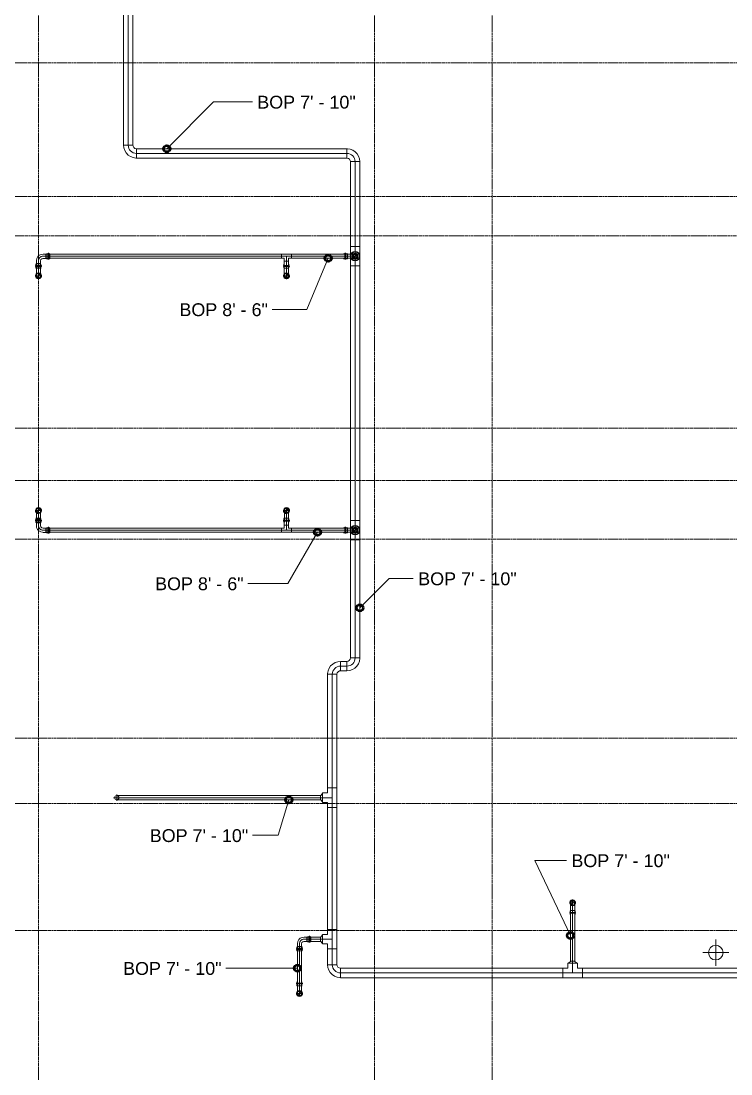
# Model space of a CAD drawing. Header units: inches. Extents: x -3648 to 241, y -496 to 1784.
# Drawn here: x -1913.3 to -1695.8, y 295 to 617.8 of the extents above; entities that cross this region are included whole.
import ezdxf

# ---------------------------------------------------------------- set-up
doc = ezdxf.new("R2010")
doc.units = ezdxf.units.IN
doc.header["$MEASUREMENT"] = 0
doc.linetypes.add('Grid Line', pattern=[0.875, 0.5, -0.125, 0.125, -0.125])
for name, color, linetype, lineweight in [('G-ANNO-DIMS', 251, 'Continuous', 9), ('P-PIPE', 1, 'Continuous', 9), ('P-PIPE-CNTR', 1, 'Continuous', 9), ('S-GRID', 8, 'Continuous', 9)]:
    doc.layers.add(name, color=color, linetype=linetype, lineweight=lineweight)
doc.styles.add('Arial', font='arial.ttf', dxfattribs={"height": 3.934132})

# ---------------------------------------------------------------- blocks, each defined once
blk = doc.blocks.new('Victaulic-VicPress316-Elbow 90-45deg Style P568_P571 - Standard-V2-THIRD LEVEL')
at = {"layer": 'P-PIPE'}
for p, q in [((-3203.81, 730.05), (-3203.81, 729.6)), ((-3203.7, 731.1), (-3203.7, 730.16)), ((-3203.7, 730.27), (-3203.7, 728.97)), ((-3203.05, 730.16), (-3203.7, 730.16)), ((-3203.7, 730.16), (-3203.05, 730.16)), ((-3203.05, 732.49), (-3203.05, 732.49)), ((-3203.05, 732.49), (-3203.05, 731.1)), ((-3203.05, 731.1), (-3203.05, 730.16)), ((-3203.05, 730.27), (-3203.05, 730.27)), ((-3203.05, 730.27), (-3203.05, 730.27)), ((-3202.39, 730.16), (-3203.05, 730.16)), ((-3203.05, 730.16), (-3202.39, 730.16)), ((-3203.05, 729.6), (-3203.05, 729.6)), ((-3203.05, 729.6), (-3203.05, 729.6)), ((-3202.39, 730.16), (-3202.39, 731.1)), ((-3202.39, 728.97), (-3202.39, 730.27)), ((-3202.28, 729.6), (-3202.28, 730.05)), ((-3203.81, 729.31), (-3203.81, 728.97)), ((-3203.05, 729.31), (-3203.05, 729.31)), ((-3203.05, 729.31), (-3203.05, 729.31)), ((-3203.05, 728.97), (-3203.05, 728.97)), ((-3203.05, 728.97), (-3203.05, 728.97)), ((-3203.05, 728.97), (-3203.05, 728.97)), ((-3203.05, 728.97), (-3203.05, 728.97)), ((-3202.28, 728.97), (-3202.28, 729.31))]:
    blk.add_line(p, q, dxfattribs=at)
at = {"layer": 'P-PIPE', "flags": 128}
for points in [[(-3203.05, 733.4), (-3203.45, 733.31), (-3203.76, 733.05), (-3203.94, 732.68), (-3203.93, 732.27), (-3203.75, 731.91), (-3203.42, 731.66), (-3203.05, 731.58)], [(-3203.05, 733.26), (-3203.41, 733.16), (-3203.69, 732.91), (-3203.81, 732.56), (-3203.75, 732.19), (-3203.52, 731.89), (-3203.18, 731.74), (-3203.05, 731.72)], [(-3203.05, 731.58), (-3202.65, 731.67), (-3202.33, 731.93), (-3202.15, 732.3), (-3202.16, 732.71), (-3202.35, 733.07), (-3202.67, 733.32), (-3203.05, 733.4)], [(-3203.05, 731.72), (-3202.68, 731.82), (-3202.41, 732.07), (-3202.28, 732.42), (-3202.34, 732.79), (-3202.57, 733.09), (-3202.91, 733.24), (-3203.05, 733.26)], [(-3203.81, 729.31), (-3203.93, 729.38), (-3203.94, 729.51), (-3203.83, 729.6), (-3203.81, 729.6)], [(-3203.81, 730.05), (-3203.72, 730.25), (-3203.7, 730.27)], [(-3203.81, 729.6), (-3203.72, 729.6), (-3203.47, 729.6), (-3203.11, 729.6), (-3203.05, 729.6)], [(-3203.05, 729.6), (-3203.41, 729.6), (-3203.69, 729.6), (-3203.81, 729.6), (-3203.81, 729.6)], [(-3203.7, 732.49), (-3203.7, 732.4), (-3203.7, 732.13), (-3203.7, 731.73), (-3203.7, 731.24), (-3203.7, 731.1)], [(-3202.28, 729.6), (-3202.37, 729.6), (-3202.62, 729.6), (-3202.98, 729.6), (-3203.05, 729.6)], [(-3203.05, 729.6), (-3202.68, 729.6), (-3202.41, 729.6), (-3202.28, 729.6), (-3202.28, 729.6)], [(-3202.39, 731.1), (-3202.39, 731.6), (-3202.39, 732.03), (-3202.39, 732.34), (-3202.39, 732.48), (-3202.39, 732.49)], [(-3202.39, 730.27), (-3202.28, 730.08), (-3202.28, 730.05)], [(-3202.28, 729.6), (-3202.16, 729.53), (-3202.15, 729.39), (-3202.26, 729.31), (-3202.28, 729.31)], [(-3203.81, 729.31), (-3203.72, 729.31), (-3203.47, 729.31), (-3203.11, 729.31), (-3203.05, 729.31)], [(-3203.05, 729.31), (-3203.41, 729.31), (-3203.69, 729.31), (-3203.81, 729.31), (-3203.81, 729.31)], [(-3202.28, 729.31), (-3202.37, 729.31), (-3202.62, 729.31), (-3202.98, 729.31), (-3203.05, 729.31)], [(-3203.05, 729.31), (-3202.68, 729.31), (-3202.41, 729.31), (-3202.28, 729.31), (-3202.28, 729.31)]]:
    blk.add_lwpolyline(points, dxfattribs=at)
at = {"layer": 'P-PIPE'}
for radius, start, end in [(0.767, 90, 270), (0.767, 90, 270), (0.767, 90, 270), (0.658, 90, 270), (0.658, 90, 270), (0.658, 90, 180), (0.766, 270, 90), (0.766, 270, 90), (0.766, 270, 90), (0.658, 270, 90), (0.657, 270, 90), (0.658, 0, 90), (0.658, 180, 270), (0.658, 270, 0)]:
    blk.add_arc((-3203.05, 732.49), radius, start, end, dxfattribs=at)
blk = doc.blocks.new('Elbow - Welded - Generic - Standard-1127339-THIRD LEVEL')
at = {"layer": 'P-PIPE'}
for p, q in [((-2.52, -1.44), (-2.52, 1.44)), ((-2.52, 1.44), (-2.52, -1.44)), ((1.44, 2.52), (-1.44, 2.52)), ((-1.44, 2.52), (1.44, 2.52))]:
    blk.add_line(p, q, dxfattribs=at)
at = {"layer": 'P-PIPE', "flags": 128}
for points in [[(-1.44, 2.52), (-1.53, 2.08), (-1.79, 1.72), (-2.18, 1.49), (-2.52, 1.44)], [(-2.52, -1.44), (-1.67, -1.34), (-0.85, -1.07), (-0.12, -0.62), (0.51, -0.03), (0.99, 0.68), (1.3, 1.48), (1.43, 2.33), (1.44, 2.52)]]:
    blk.add_lwpolyline(points, dxfattribs=at)
blk = doc.blocks.new('Transition - Generic - Plumbing-CW-1127470-THIRD LEVEL')
at = {"layer": 'P-PIPE'}
for radius, start, end in [(1.31, 90, 270), (0.563, 90, 270), (1.31, 270, 90), (0.562, 270, 90)]:
    blk.add_arc((-1810.95, 461.74), radius, start, end, dxfattribs=at)
blk = doc.blocks.new('Victaulic-VicPress316-Elbow 90-45deg Style P568_P571 - Standard-V1-THIRD LEVEL')
at = {"layer": 'P-PIPE'}
for p, q in [((-0.77, 3.52), (-0.77, 3.18)), ((0.77, 3.52), (-0.77, 3.52)), ((-0.77, 3.52), (0.77, 3.52)), ((-0.66, 3.52), (-0.66, 2.22)), ((-0.66, 3.52), (0.66, 3.52)), ((0.66, 3.52), (-0.66, 3.52)), ((0.66, 2.22), (0.66, 3.52)), ((0.77, 3.18), (0.77, 3.52)), ((-3.18, 0.77), (-3.52, 0.77)), ((-3.52, 0.77), (-3.52, -0.77)), ((-3.52, -0.77), (-3.52, 0.77)), ((-2.22, 0.66), (-3.52, 0.66)), ((-3.52, -0.66), (-3.52, 0.66)), ((-3.52, 0.66), (-3.52, -0.66)), ((-3.18, -0.77), (-3.18, 0.77)), ((-3.18, 0.77), (-3.18, -0.77)), ((-2.44, 0.77), (-2.89, 0.77)), ((-2.89, -0.77), (-2.89, 0.77)), ((-2.89, 0.77), (-2.89, -0.77)), ((-1.39, 0.66), (-2.33, 0.66)), ((-2.33, 0), (-2.33, 0.66)), ((-2.33, 0.66), (-2.33, 0)), ((-2.22, -0.66), (-2.22, 0.66)), ((-2.22, 0.66), (-2.22, -0.66)), ((-0.77, 3.18), (0.77, 3.18)), ((0.77, 3.18), (-0.77, 3.18)), ((-0.77, 2.89), (-0.77, 2.44)), ((-0.77, 2.89), (0.77, 2.89)), ((0.77, 2.89), (-0.77, 2.89)), ((-0.66, 2.33), (-0.66, 1.39)), ((0, 2.33), (-0.66, 2.33)), ((-0.66, 2.33), (0, 2.33)), ((-0.66, 2.22), (0.66, 2.22)), ((0.66, 2.22), (-0.66, 2.22)), ((0, 2.33), (0.66, 2.33)), ((0.66, 2.33), (0, 2.33)), ((0, 1.39), (0, 2.33)), ((0.66, 1.39), (0.66, 2.33)), ((0.77, 2.44), (0.77, 2.89)), ((-3.52, -0.66), (-2.22, -0.66)), ((-3.52, -0.77), (-3.18, -0.77)), ((-2.89, -0.77), (-2.44, -0.77)), ((-2.33, 0), (-2.33, -0.66)), ((-2.33, -0.66), (-2.33, 0)), ((-1.39, 0), (-2.33, 0)), ((-2.33, -0.66), (-1.39, -0.66))]:
    blk.add_line(p, q, dxfattribs=at)
at = {"layer": 'P-PIPE', "flags": 128}
for points in [[(-3.18, 0.77), (-3.11, 0.89), (-2.98, 0.9), (-2.89, 0.79), (-2.89, 0.77)], [(-3.18, 0.77), (-3.18, 0.67), (-3.18, 0.42), (-3.18, 0.07), (-3.18, -0.3), (-3.18, -0.6), (-3.18, -0.75), (-3.18, -0.77)], [(-3.18, -0.77), (-3.18, -0.67), (-3.18, -0.42), (-3.18, -0.07), (-3.18, 0.3), (-3.18, 0.6), (-3.18, 0.75), (-3.18, 0.77)], [(-2.89, -0.77), (-2.89, -0.67), (-2.89, -0.42), (-2.89, -0.07), (-2.89, 0.3), (-2.89, 0.6), (-2.89, 0.75), (-2.89, 0.77)], [(-2.89, 0.77), (-2.89, 0.67), (-2.89, 0.42), (-2.89, 0.07), (-2.89, -0.3), (-2.89, -0.6), (-2.89, -0.75), (-2.89, -0.77)], [(-2.44, 0.77), (-2.24, 0.68), (-2.22, 0.66)], [(-0.66, 1.39), (-0.75, 1.04), (-1, 0.77), (-1.35, 0.66), (-1.39, 0.66)], [(-1.39, -0.66), (-0.78, -0.56), (-0.23, -0.29), (0.22, 0.13), (0.53, 0.67), (0.65, 1.27), (0.66, 1.39)], [(-0.77, 2.89), (-0.89, 2.96), (-0.9, 3.1), (-0.79, 3.18), (-0.77, 3.18)], [(0.77, 3.18), (0.67, 3.18), (0.42, 3.18), (0.07, 3.18), (-0.3, 3.18), (-0.6, 3.18), (-0.75, 3.18), (-0.77, 3.18)], [(-0.77, 3.18), (-0.67, 3.18), (-0.42, 3.18), (-0.07, 3.18), (0.3, 3.18), (0.6, 3.18), (0.75, 3.18), (0.77, 3.18)], [(-0.77, 2.89), (-0.67, 2.89), (-0.42, 2.89), (-0.07, 2.89), (0.3, 2.89), (0.6, 2.89), (0.75, 2.89), (0.77, 2.89)], [(0.77, 2.89), (0.67, 2.89), (0.42, 2.89), (0.07, 2.89), (-0.3, 2.89), (-0.6, 2.89), (-0.75, 2.89), (-0.77, 2.89)], [(-0.66, 2.22), (-0.77, 2.41), (-0.77, 2.44)], [(0.77, 2.44), (0.68, 2.24), (0.66, 2.22)], [(0.77, 3.18), (0.89, 3.11), (0.9, 2.98), (0.79, 2.89), (0.77, 2.89)], [(-2.89, -0.77), (-2.96, -0.89), (-3.1, -0.9), (-3.18, -0.79), (-3.18, -0.77)], [(-2.22, -0.66), (-2.41, -0.77), (-2.44, -0.77)]]:
    blk.add_lwpolyline(points, dxfattribs=at)
at = {"layer": 'P-PIPE'}
blk.add_arc((-1.39, 1.39), 1.39, 270, 0, dxfattribs=at)
blk = doc.blocks.new('Victaulic-VicPress316-Elbow 90-45deg Style P568_P571 - Standard-523083-THIRD LEVEL')
at = {"layer": 'P-PIPE'}
for p, q in [((-3178.28, 1233.46), (-3178.28, 1232.52)), ((-3177.63, 1234.85), (-3177.63, 1234.85)), ((-3177.63, 1233.46), (-3177.63, 1234.85)), ((-3177.63, 1233.46), (-3177.63, 1232.52)), ((-3176.97, 1232.52), (-3176.97, 1233.46)), ((-3178.39, 1232.42), (-3178.39, 1231.96)), ((-3178.39, 1231.67), (-3178.39, 1231.33)), ((-3178.28, 1232.63), (-3178.28, 1231.33)), ((-3178.28, 1232.52), (-3177.63, 1232.52)), ((-3177.63, 1232.52), (-3178.28, 1232.52)), ((-3177.63, 1232.63), (-3177.63, 1232.63)), ((-3177.63, 1232.63), (-3177.63, 1232.63)), ((-3177.63, 1232.52), (-3176.97, 1232.52)), ((-3176.97, 1232.52), (-3177.63, 1232.52)), ((-3177.63, 1231.96), (-3177.63, 1231.96)), ((-3177.63, 1231.96), (-3177.63, 1231.96)), ((-3177.63, 1231.67), (-3177.63, 1231.67)), ((-3177.63, 1231.67), (-3177.63, 1231.67)), ((-3177.63, 1231.33), (-3177.63, 1231.33)), ((-3177.63, 1231.33), (-3177.63, 1231.33)), ((-3177.63, 1231.33), (-3177.63, 1231.33)), ((-3177.63, 1231.33), (-3177.63, 1231.33)), ((-3176.97, 1231.33), (-3176.97, 1232.63)), ((-3176.86, 1231.96), (-3176.86, 1232.42)), ((-3176.86, 1231.33), (-3176.86, 1231.67))]:
    blk.add_line(p, q, dxfattribs=at)
at = {"layer": 'P-PIPE', "flags": 128}
for points in [[(-3177.63, 1235.77), (-3178.02, 1235.67), (-3178.34, 1235.42), (-3178.52, 1235.05), (-3178.51, 1234.64), (-3178.32, 1234.27), (-3178, 1234.02), (-3177.63, 1233.94)], [(-3177.63, 1235.62), (-3177.99, 1235.53), (-3178.27, 1235.28), (-3178.39, 1234.92), (-3178.33, 1234.55), (-3178.1, 1234.25), (-3177.76, 1234.1), (-3177.63, 1234.09)], [(-3178.28, 1234.85), (-3178.28, 1234.76), (-3178.28, 1234.5), (-3178.28, 1234.09), (-3178.28, 1233.61), (-3178.28, 1233.46)], [(-3177.63, 1233.94), (-3177.23, 1234.04), (-3176.91, 1234.29), (-3176.73, 1234.66), (-3176.74, 1235.07), (-3176.93, 1235.44), (-3177.25, 1235.69), (-3177.63, 1235.77)], [(-3177.63, 1234.09), (-3177.26, 1234.18), (-3176.98, 1234.43), (-3176.86, 1234.79), (-3176.92, 1235.16), (-3177.15, 1235.46), (-3177.49, 1235.61), (-3177.63, 1235.62)], [(-3176.97, 1233.46), (-3176.97, 1233.96), (-3176.97, 1234.39), (-3176.97, 1234.7), (-3176.97, 1234.85), (-3176.97, 1234.85)], [(-3178.39, 1231.67), (-3178.51, 1231.74), (-3178.52, 1231.88), (-3178.41, 1231.96), (-3178.39, 1231.96)], [(-3178.39, 1232.42), (-3178.3, 1232.62), (-3178.28, 1232.63)], [(-3178.39, 1231.96), (-3178.3, 1231.96), (-3178.05, 1231.96), (-3177.69, 1231.96), (-3177.63, 1231.96)], [(-3177.63, 1231.96), (-3177.99, 1231.96), (-3178.27, 1231.96), (-3178.39, 1231.96), (-3178.39, 1231.96)], [(-3178.39, 1231.67), (-3178.3, 1231.67), (-3178.05, 1231.67), (-3177.69, 1231.67), (-3177.63, 1231.67)], [(-3177.63, 1231.67), (-3177.99, 1231.67), (-3178.27, 1231.67), (-3178.39, 1231.67), (-3178.39, 1231.67)], [(-3176.86, 1231.96), (-3176.95, 1231.96), (-3177.2, 1231.96), (-3177.56, 1231.96), (-3177.63, 1231.96)], [(-3177.63, 1231.96), (-3177.26, 1231.96), (-3176.98, 1231.96), (-3176.86, 1231.96), (-3176.86, 1231.96)], [(-3176.86, 1231.67), (-3176.95, 1231.67), (-3177.2, 1231.67), (-3177.56, 1231.67), (-3177.63, 1231.67)], [(-3177.63, 1231.67), (-3177.26, 1231.67), (-3176.98, 1231.67), (-3176.86, 1231.67), (-3176.86, 1231.67)], [(-3176.97, 1232.63), (-3176.86, 1232.44), (-3176.86, 1232.42)], [(-3176.86, 1231.96), (-3176.74, 1231.9), (-3176.73, 1231.76), (-3176.84, 1231.67), (-3176.86, 1231.67)]]:
    blk.add_lwpolyline(points, dxfattribs=at)
at = {"layer": 'P-PIPE'}
for radius, start, end in [(0.766, 90, 270), (0.766, 90, 270), (0.766, 90, 270), (0.658, 90, 270), (0.657, 90, 270), (0.658, 90, 180), (0.658, 180, 270), (0.767, 270, 90), (0.767, 270, 90), (0.767, 270, 90), (0.658, 270, 90), (0.658, 270, 90), (0.658, 0, 90), (0.658, 270, 0)]:
    blk.add_arc((-3177.63, 1234.85), radius, start, end, dxfattribs=at)

msp = doc.modelspace()

# ---------------------------------------------------------------- linework, layer by layer
at = {"layer": 'G-ANNO-DIMS'}
for p, q in [((-1868.69, 578.7), (-1854.33, 593.06)), ((-1854.33, 593.06), (-1842.45, 593.06)), ((-1819.23, 545.09), (-1825.79, 529.44)), ((-1825.79, 529.44), (-1836.39, 529.44)), ((-1822.49, 461.09), (-1831.53, 445.41)), ((-1809.52, 437.91), (-1800.48, 446.94)), ((-1800.48, 446.94), (-1793.12, 446.94)), ((-1831.53, 445.41), (-1843.84, 445.41)), ((-1831.26, 379.09), (-1834.55, 368.22)), ((-1834.55, 368.22), (-1842.45, 368.22)), ((-1755.85, 360.52), (-1746.17, 360.52)), ((-1744.94, 337.49), (-1755.85, 360.52)), ((-1843.94, 327.48), (-1850.61, 327.48)), ((-1828.66, 327.48), (-1843.94, 327.48))]:
    msp.add_line(p, q, dxfattribs=at)
at = {"layer": 'G-ANNO-DIMS', "lineweight": 50}
for centre in [(-1868.69, 578.7), (-1819.23, 545.09), (-1822.49, 461.09), (-1809.52, 437.91), (-1831.26, 379.09), (-1744.94, 337.49), (-1828.66, 327.48)]:
    msp.add_circle(centre, 1, dxfattribs=at)
at = {"layer": 'P-PIPE'}
for p, q in [((-1881.94, 668.75), (-1881.94, 579.78)), ((-1879.06, 579.78), (-1879.06, 668.75)), ((-1879.06, 579.78), (-1881.94, 579.78)), ((-1813.47, 578.7), (-1877.98, 578.7)), ((-1877.98, 575.82), (-1877.98, 578.7)), ((-1813.47, 575.82), (-1813.47, 578.7)), ((-1877.98, 575.82), (-1813.47, 575.82)), ((-1812.39, 574.74), (-1812.39, 548.73)), ((-1812.39, 574.74), (-1809.52, 574.74)), ((-1809.52, 548.73), (-1809.52, 574.74)), ((-1812.39, 548.73), (-1812.39, 542.75)), ((-1812.39, 548.73), (-1809.52, 548.73)), ((-1809.52, 542.75), (-1809.52, 548.73)), ((-1833.5, 546.4), (-1905.67, 546.4)), ((-1905.67, 546.4), (-1905.67, 545.09)), ((-1833.5, 546.4), (-1833.5, 545.09)), ((-1830.5, 546.4), (-1833.5, 546.4)), ((-1833.5, 545.09), (-1833.5, 546.4)), ((-1833.5, 546.4), (-1833.5, 545.09)), ((-1830.5, 545.09), (-1830.5, 546.4)), ((-1830.5, 546.4), (-1830.5, 545.09)), ((-1813.28, 546.4), (-1830.5, 546.4)), ((-1830.5, 546.4), (-1830.5, 545.09)), ((-1813.28, 546.4), (-1813.28, 545.09)), ((-1908.66, 543.41), (-1908.66, 542.07)), ((-1908.66, 543.41), (-1907.34, 543.41)), ((-1907.34, 542.07), (-1907.34, 543.41)), ((-1905.67, 545.09), (-1833.5, 545.09)), ((-1833.5, 545.09), (-1832.66, 545.09)), ((-1832.66, 545.09), (-1832.66, 544.25)), ((-1832.66, 544.25), (-1832.66, 542.07)), ((-1831.34, 544.25), (-1832.66, 544.25)), ((-1832.66, 544.25), (-1831.34, 544.25)), ((-1831.34, 544.25), (-1832.66, 544.25)), ((-1831.34, 545.09), (-1830.5, 545.09)), ((-1831.34, 544.25), (-1831.34, 545.09)), ((-1831.34, 542.07), (-1831.34, 544.25)), ((-1830.5, 545.09), (-1813.28, 545.09)), ((-1812.39, 542.75), (-1812.39, 464.73)), ((-1812.39, 542.75), (-1809.52, 542.75)), ((-1809.52, 464.73), (-1809.52, 542.75)), ((-1908.66, 542.07), (-1907.34, 542.07)), ((-1831.34, 542.07), (-1832.66, 542.07)), ((-1908.66, 465.41), (-1908.66, 464.07)), ((-1908.66, 465.41), (-1907.34, 465.41)), ((-1907.34, 464.07), (-1907.34, 465.41)), ((-1832.66, 465.41), (-1832.66, 463.24)), ((-1832.66, 465.41), (-1831.34, 465.41)), ((-1831.34, 463.24), (-1831.34, 465.41)), ((-1908.66, 464.07), (-1907.34, 464.07)), ((-1833.5, 462.4), (-1905.67, 462.4)), ((-1905.67, 462.4), (-1905.67, 461.09)), ((-1833.5, 462.4), (-1833.5, 461.09)), ((-1832.66, 462.4), (-1833.5, 462.4)), ((-1833.5, 462.4), (-1833.5, 461.09)), ((-1833.5, 461.09), (-1833.5, 462.4)), ((-1832.66, 463.24), (-1831.34, 463.24)), ((-1832.66, 463.24), (-1832.66, 462.4)), ((-1832.66, 463.24), (-1831.34, 463.24)), ((-1831.34, 463.24), (-1832.66, 463.24)), ((-1831.34, 462.4), (-1831.34, 463.24)), ((-1830.5, 462.4), (-1831.34, 462.4)), ((-1830.5, 462.4), (-1830.5, 461.09)), ((-1830.5, 461.09), (-1830.5, 462.4)), ((-1813.28, 462.4), (-1830.5, 462.4)), ((-1830.5, 462.4), (-1830.5, 461.09)), ((-1813.28, 462.4), (-1813.28, 461.09)), ((-1812.39, 464.73), (-1812.39, 458.75)), ((-1812.39, 464.73), (-1809.52, 464.73)), ((-1809.52, 458.75), (-1809.52, 464.73)), ((-1905.67, 461.09), (-1833.5, 461.09)), ((-1833.5, 461.09), (-1830.5, 461.09)), ((-1830.5, 461.09), (-1813.28, 461.09)), ((-1812.39, 458.75), (-1812.39, 422.6)), ((-1812.39, 458.75), (-1809.52, 458.75)), ((-1809.52, 422.6), (-1809.52, 458.75)), ((-1813.47, 421.52), (-1815.43, 421.52)), ((-1815.43, 421.52), (-1815.43, 418.65)), ((-1813.47, 421.52), (-1813.47, 418.65)), ((-1812.39, 422.6), (-1809.52, 422.6)), ((-1819.39, 417.57), (-1819.39, 382.73)), ((-1816.52, 417.57), (-1819.39, 417.57)), ((-1816.52, 382.73), (-1816.52, 417.57)), ((-1815.43, 418.65), (-1813.47, 418.65)), ((-1820.95, 381.06), (-1821.6, 380.31)), ((-1819.39, 381.18), (-1820.95, 381.18)), ((-1820.95, 381.18), (-1820.95, 378.31)), ((-1820.95, 378.31), (-1820.95, 381.18)), ((-1816.52, 382.73), (-1819.39, 382.73)), ((-1819.39, 382.73), (-1819.39, 381.18)), ((-1819.39, 382.73), (-1816.52, 382.73)), ((-1816.52, 382.73), (-1819.39, 382.73)), ((-1816.52, 376.75), (-1816.52, 382.73)), ((-1821.6, 380.4), (-1884, 380.4)), ((-1884, 380.4), (-1884, 379.09)), ((-1884, 379.09), (-1821.6, 379.09)), ((-1821.6, 380.4), (-1821.6, 379.09)), ((-1821.6, 379.18), (-1820.95, 378.43)), ((-1820.95, 378.31), (-1819.39, 378.31)), ((-1819.39, 378.31), (-1819.39, 376.75)), ((-1819.39, 376.75), (-1816.52, 376.75)), ((-1816.52, 376.75), (-1819.39, 376.75)), ((-1819.39, 376.75), (-1819.39, 339.34)), ((-1816.52, 376.75), (-1819.39, 376.75)), ((-1816.52, 339.34), (-1816.52, 376.75)), ((-1744.94, 345.15), (-1744.94, 329.65)), ((-1744.94, 345.15), (-1743.63, 345.15)), ((-1743.63, 329.65), (-1743.63, 345.15)), ((-1816.52, 339.34), (-1819.39, 339.34)), ((-1819.39, 339.34), (-1819.39, 337.79)), ((-1819.39, 339.34), (-1816.52, 339.34)), ((-1816.52, 339.34), (-1819.39, 339.34)), ((-1816.52, 333.36), (-1816.52, 339.34)), ((-1821.6, 337.01), (-1825.67, 337.01)), ((-1825.67, 337.01), (-1825.67, 335.69)), ((-1820.95, 337.66), (-1821.6, 336.91)), ((-1821.6, 337.01), (-1821.6, 335.69)), ((-1821.6, 335.79), (-1820.95, 335.04)), ((-1819.39, 337.79), (-1820.95, 337.79)), ((-1820.95, 337.79), (-1820.95, 334.91)), ((-1820.95, 334.91), (-1820.95, 337.79)), ((-1828.66, 334.02), (-1828.66, 322.07)), ((-1827.34, 334.02), (-1828.66, 334.02)), ((-1827.34, 322.07), (-1827.34, 334.02)), ((-1825.67, 335.69), (-1821.6, 335.69)), ((-1820.95, 334.91), (-1819.39, 334.91)), ((-1819.39, 334.91), (-1819.39, 333.36)), ((-1819.39, 333.36), (-1816.52, 333.36)), ((-1816.52, 333.36), (-1819.39, 333.36)), ((-1819.39, 333.36), (-1819.39, 328.52)), ((-1816.52, 333.36), (-1819.39, 333.36)), ((-1816.52, 328.52), (-1816.52, 333.36)), ((-1744.85, 329.65), (-1745.6, 328.99)), ((-1744.94, 329.65), (-1743.63, 329.65)), ((-1742.97, 328.99), (-1743.72, 329.65)), ((-1816.52, 328.52), (-1819.39, 328.52)), ((-1747.28, 327.44), (-1815.43, 327.44)), ((-1815.43, 324.56), (-1815.43, 327.44)), ((-1745.72, 327.44), (-1747.28, 327.44)), ((-1747.28, 327.44), (-1747.28, 324.56)), ((-1747.28, 324.56), (-1747.28, 327.44)), ((-1747.28, 324.56), (-1747.28, 327.44)), ((-1745.72, 328.99), (-1745.72, 327.44)), ((-1742.85, 328.99), (-1745.72, 328.99)), ((-1745.72, 328.99), (-1742.85, 328.99)), ((-1742.85, 327.44), (-1742.85, 328.99)), ((-1741.29, 327.44), (-1742.85, 327.44)), ((-1686.99, 327.44), (-1741.29, 327.44)), ((-1741.29, 324.56), (-1741.29, 327.44)), ((-1741.29, 327.44), (-1741.29, 324.56)), ((-1741.29, 324.56), (-1741.29, 327.44)), ((-1815.43, 324.56), (-1747.28, 324.56)), ((-1747.28, 324.56), (-1741.29, 324.56)), ((-1741.29, 324.56), (-1686.99, 324.56)), ((-1827.34, 322.07), (-1828.66, 322.07))]:
    msp.add_line(p, q, dxfattribs=at)
for centre, radius, start, end in [((-1810.95, 545.74), 1.44, 90, 270), ((-1810.95, 545.74), 0.658, 0, 180), ((-1810.95, 545.74), 0.657, 180, 0), ((-1810.95, 545.41), 0.329, 90, 270), ((-1810.95, 545.74), 1.44, 270, 90), ((-1810.95, 546.07), 0.329, 270, 90), ((-1908, 539.74), 0.657, 0, 180), ((-1908, 539.74), 0.658, 180, 0), ((-1908, 539.41), 0.329, 90, 270), ((-1908, 540.07), 0.329, 270, 90), ((-1832, 539.74), 0.658, 0, 180), ((-1832, 539.74), 0.657, 180, 0), ((-1832, 539.41), 0.329, 90, 270), ((-1832, 540.07), 0.329, 270, 90), ((-1908, 467.74), 0.657, 0, 180), ((-1908, 468.07), 0.329, 270, 90), ((-1832, 467.74), 0.658, 0, 180), ((-1832, 468.07), 0.329, 270, 90), ((-1908, 467.74), 0.658, 180, 0), ((-1908, 467.41), 0.329, 90, 270), ((-1832, 467.74), 0.657, 180, 0), ((-1832, 467.41), 0.329, 90, 270), ((-1810.95, 461.74), 1.44, 90, 270), ((-1810.95, 461.74), 0.658, 0, 180), ((-1810.95, 461.74), 0.657, 180, 0), ((-1810.95, 461.41), 0.329, 90, 270), ((-1810.95, 461.74), 1.44, 270, 90), ((-1810.95, 462.07), 0.329, 270, 90), ((-1884, 379.74), 0.657, 0, 180), ((-1884, 379.74), 0.658, 180, 0), ((-1744.29, 347.48), 0.658, 0, 180), ((-1744.29, 347.48), 0.657, 180, 0), ((-1744.29, 347.15), 0.329, 90, 270), ((-1744.29, 347.81), 0.329, 270, 90), ((-1700.41, 332.24), 2.25, 0, 180), ((-1700.41, 332.24), 2.25, 0, 180), ((-1700.41, 332.24), 2.25, 0, 180), ((-1700.41, 332.24), 2.25, 0, 180), ((-1700.41, 332.24), 2.25, 180, 0), ((-1700.41, 332.24), 2.25, 180, 0), ((-1700.41, 332.24), 2.25, 180, 0), ((-1700.41, 332.24), 2.25, 180, 0), ((-1828, 319.74), 0.658, 0, 180), ((-1828, 319.74), 0.657, 180, 0), ((-1828, 319.41), 0.329, 90, 270), ((-1828, 320.07), 0.329, 270, 90)]:
    msp.add_arc(centre, radius, start, end, dxfattribs=at)
at = {"layer": 'P-PIPE-CNTR'}
for p, q in [((-1880.5, 579.78), (-1880.5, 668.75)), ((-1880.5, 579.78), (-1880.5, 668.75)), ((-1877.98, 577.26), (-1813.47, 577.26)), ((-1877.98, 577.26), (-1813.47, 577.26)), ((-1810.95, 574.74), (-1810.95, 548.73)), ((-1810.95, 574.74), (-1810.95, 548.73)), ((-1810.95, 542.75), (-1810.95, 548.73)), ((-1905.67, 545.74), (-1906.61, 545.74)), ((-1833.5, 545.74), (-1905.67, 545.74)), ((-1833.5, 545.74), (-1905.67, 545.74)), ((-1833.5, 545.74), (-1830.5, 545.74)), ((-1832, 544.25), (-1832, 545.74)), ((-1813.28, 545.74), (-1830.5, 545.74)), ((-1813.28, 545.74), (-1830.5, 545.74)), ((-1812.35, 545.74), (-1814.47, 545.74)), ((-1812.35, 545.74), (-1813.28, 545.74)), ((-1810.95, 545.74), (-1812.35, 545.74)), ((-1811.95, 545.74), (-1809.95, 545.74)), ((-1810.95, 544.74), (-1810.95, 546.74)), ((-1908, 544.35), (-1908, 543.41)), ((-1908, 544.35), (-1908, 542.22)), ((-1908, 543.41), (-1908, 542.07)), ((-1908, 543.41), (-1908, 542.07)), ((-1832, 542.07), (-1832, 544.25)), ((-1832, 542.07), (-1832, 544.25)), ((-1832, 541.14), (-1832, 543.26)), ((-1810.95, 542.75), (-1810.95, 464.73)), ((-1810.95, 542.75), (-1810.95, 464.73)), ((-1909, 539.74), (-1907, 539.74)), ((-1908, 542.07), (-1908, 541.14)), ((-1908, 541.14), (-1908, 539.74)), ((-1908, 538.74), (-1908, 540.74)), ((-1833, 539.74), (-1831, 539.74)), ((-1832, 541.14), (-1832, 542.07)), ((-1832, 539.74), (-1832, 541.14)), ((-1832, 538.74), (-1832, 540.74)), ((-1908, 466.74), (-1908, 468.74)), ((-1832, 466.74), (-1832, 468.74)), ((-1909, 467.74), (-1907, 467.74)), ((-1908, 467.74), (-1908, 466.35)), ((-1908, 466.35), (-1908, 465.41)), ((-1908, 466.35), (-1908, 464.22)), ((-1908, 465.41), (-1908, 464.07)), ((-1908, 465.41), (-1908, 464.07)), ((-1833, 467.74), (-1831, 467.74)), ((-1832, 467.74), (-1832, 466.35)), ((-1832, 466.35), (-1832, 465.41)), ((-1832, 466.35), (-1832, 464.22)), ((-1832, 465.41), (-1832, 463.24)), ((-1832, 465.41), (-1832, 463.24)), ((-1908, 464.07), (-1908, 463.14)), ((-1906.61, 461.74), (-1905.67, 461.74)), ((-1906.61, 461.74), (-1904.48, 461.74)), ((-1833.5, 461.74), (-1905.67, 461.74)), ((-1833.5, 461.74), (-1905.67, 461.74)), ((-1833.5, 461.74), (-1830.5, 461.74)), ((-1832, 463.24), (-1832, 461.74)), ((-1813.28, 461.74), (-1830.5, 461.74)), ((-1813.28, 461.74), (-1830.5, 461.74)), ((-1812.35, 461.74), (-1814.47, 461.74)), ((-1812.35, 461.74), (-1813.28, 461.74)), ((-1810.95, 461.74), (-1812.35, 461.74)), ((-1811.95, 461.74), (-1809.95, 461.74)), ((-1810.95, 458.75), (-1810.95, 464.73)), ((-1810.95, 460.74), (-1810.95, 462.74)), ((-1810.95, 458.75), (-1810.95, 422.6)), ((-1810.95, 458.75), (-1810.95, 422.6)), ((-1813.47, 420.09), (-1815.43, 420.09)), ((-1813.47, 420.09), (-1815.43, 420.09)), ((-1817.95, 382.73), (-1817.95, 417.57)), ((-1817.95, 382.73), (-1817.95, 417.57)), ((-1817.95, 382.73), (-1817.95, 376.75)), ((-1885, 379.74), (-1883, 379.74)), ((-1884, 378.74), (-1884, 380.74)), ((-1821.6, 379.74), (-1884, 379.74)), ((-1821.6, 379.74), (-1884, 379.74)), ((-1820.95, 379.74), (-1821.6, 379.74)), ((-1820.95, 379.74), (-1817.95, 379.74)), ((-1817.95, 339.34), (-1817.95, 376.75)), ((-1817.95, 339.34), (-1817.95, 376.75)), ((-1745.29, 347.48), (-1743.28, 347.48)), ((-1744.29, 346.48), (-1744.29, 348.48)), ((-1744.29, 347.48), (-1744.29, 346.08)), ((-1744.29, 346.08), (-1744.29, 345.15)), ((-1744.29, 346.08), (-1744.29, 343.96)), ((-1744.29, 345.15), (-1744.29, 329.65)), ((-1744.29, 345.15), (-1744.29, 329.65)), ((-1817.95, 339.34), (-1817.95, 333.36)), ((-1825.67, 336.35), (-1826.61, 336.35)), ((-1821.6, 336.35), (-1825.67, 336.35)), ((-1821.6, 336.35), (-1825.67, 336.35)), ((-1820.95, 336.35), (-1821.6, 336.35)), ((-1820.95, 336.35), (-1817.95, 336.35)), ((-1700.41, 328.24), (-1700.41, 336.24)), ((-1700.41, 328.24), (-1700.41, 336.24)), ((-1700.41, 328.24), (-1700.41, 336.24)), ((-1700.41, 328.24), (-1700.41, 336.24)), ((-1828, 334.96), (-1828, 334.02)), ((-1828, 334.96), (-1828, 332.83)), ((-1828, 322.07), (-1828, 334.02)), ((-1828, 322.07), (-1828, 334.02)), ((-1817.95, 328.52), (-1817.95, 333.36)), ((-1817.95, 328.52), (-1817.95, 333.36)), ((-1744.29, 328.99), (-1744.29, 329.65)), ((-1704.41, 332.24), (-1696.41, 332.24)), ((-1704.41, 332.24), (-1696.41, 332.24)), ((-1704.41, 332.24), (-1696.41, 332.24)), ((-1704.41, 332.24), (-1696.41, 332.24)), ((-1744.29, 328.99), (-1744.29, 326)), ((-1828, 321.14), (-1828, 323.26)), ((-1815.43, 326), (-1747.28, 326)), ((-1815.43, 326), (-1747.28, 326)), ((-1741.29, 326), (-1747.28, 326)), ((-1741.29, 326), (-1686.99, 326)), ((-1741.29, 326), (-1686.99, 326)), ((-1829, 319.74), (-1827, 319.74)), ((-1828, 321.14), (-1828, 322.07)), ((-1828, 319.74), (-1828, 321.14)), ((-1828, 318.74), (-1828, 320.74))]:
    msp.add_line(p, q, dxfattribs=at)
for centre, radius, start, end in [((-1877.98, 579.78), 2.52, 180, 270), ((-1813.47, 574.74), 2.52, 0, 90), ((-1906.61, 544.35), 1.39, 90, 180), ((-1906.61, 463.14), 1.39, 180, 270), ((-1815.43, 417.57), 2.52, 90, 180), ((-1813.47, 422.6), 2.52, 270, 0), ((-1826.61, 334.96), 1.39, 90, 180), ((-1815.43, 328.52), 2.52, 180, 270)]:
    msp.add_arc(centre, radius, start, end, dxfattribs=at)
at = {"layer": 'S-GRID', "linetype": 'Grid Line'}
for p, q in [((-1908, 1771.74), (-1908, -484.26)), ((-1805, 1771.74), (-1805, -484.26)), ((-1769, 1771.74), (-1769, -484.26)), ((-3635.68, 605), (228, 605)), ((-3635.68, 564), (228, 564)), ((228, 552), (-3635.68, 552)), ((-3635.68, 493), (228, 493)), ((-3635.68, 477), (228, 477)), ((-3635.68, 459), (228, 459)), ((-3635.68, 398), (228, 398)), ((-3635.68, 378), (228, 378)), ((-3635.68, 339), (226, 339))]:
    msp.add_line(p, q, dxfattribs=at)

# ---------------------------------------------------------------- block references
at = {"layer": 'P-PIPE'}
for name, p, rotation in [('Elbow - Welded - Generic - Standard-1127339-THIRD LEVEL', (-1880.5, 577.26), 270), ('Elbow - Welded - Generic - Standard-1127339-THIRD LEVEL', (-1810.95, 577.26), 90), ('Victaulic-VicPress316-Elbow 90-45deg Style P568_P571 - Standard-V1-THIRD LEVEL', (-1908, 545.74), 180), ('Victaulic-VicPress316-Elbow 90-45deg Style P568_P571 - Standard-V2-THIRD LEVEL', (-2543.44, -2657.3), 270), ('Victaulic-VicPress316-Elbow 90-45deg Style P568_P571 - Standard-523083-THIRD LEVEL', (-5085.63, 1774.6), 180), ('Victaulic-VicPress316-Elbow 90-45deg Style P568_P571 - Standard-V2-THIRD LEVEL', (-5035.05, 1272.23), 180), ('Victaulic-VicPress316-Elbow 90-45deg Style P568_P571 - Standard-V1-THIRD LEVEL', (-1908, 461.74), 270), ('Victaulic-VicPress316-Elbow 90-45deg Style P568_P571 - Standard-V2-THIRD LEVEL', (-2543.44, -2741.3), 270), ('Elbow - Welded - Generic - Standard-1127339-THIRD LEVEL', (-1817.95, 420.09), 180), ('Victaulic-VicPress316-Elbow 90-45deg Style P568_P571 - Standard-V1-THIRD LEVEL', (-1828, 336.35), 180), ('Elbow - Welded - Generic - Standard-1127339-THIRD LEVEL', (-1817.95, 326), 270), ('Victaulic-VicPress316-Elbow 90-45deg Style P568_P571 - Standard-V2-THIRD LEVEL', (-5031.05, 1052.23), 180)]:
    msp.add_blockref(name, p, dxfattribs=dict(at, rotation=rotation))
for name, p in [('Transition - Generic - Plumbing-CW-1127470-THIRD LEVEL', (0, 84)), ('Victaulic-VicPress316-Elbow 90-45deg Style P568_P571 - Standard-V2-THIRD LEVEL', (1295.05, -264.75)), ('Victaulic-VicPress316-Elbow 90-45deg Style P568_P571 - Standard-V2-THIRD LEVEL', (1371.05, -264.75)), ('Transition - Generic - Plumbing-CW-1127470-THIRD LEVEL', (0, 0)), ('Elbow - Welded - Generic - Standard-1127339-THIRD LEVEL', (-1810.95, 420.09)), ('Victaulic-VicPress316-Elbow 90-45deg Style P568_P571 - Standard-V2-THIRD LEVEL', (1458.76, -385.01))]:
    msp.add_blockref(name, p, dxfattribs=at)

# ---------------------------------------------------------------- texts
at = {"layer": 'G-ANNO-DIMS', "char_height": 3.9341, "attachment_point": 1, "line_spacing_factor": 0.938532, "style": 'Arial'}
for s, insert, width in [('BOP 7\' - 10"', (-1840.95, 594.93), 35.952), ('BOP 8\' - 6"', (-1864.81, 531.31), 32.304), ('BOP 7\' - 10"', (-1791.62, 448.81), 35.952), ('BOP 8\' - 6"', (-1872.26, 447.28), 32.304), ('BOP 7\' - 10"', (-1873.91, 370.08), 35.952), ('BOP 7\' - 10"', (-1744.67, 362.39), 35.952), ('BOP 7\' - 10"', (-1882.07, 329.35), 35.952)]:
    msp.add_mtext(s, dxfattribs=dict(at, insert=insert, width=width))

doc.saveas('drawing.dxf')
